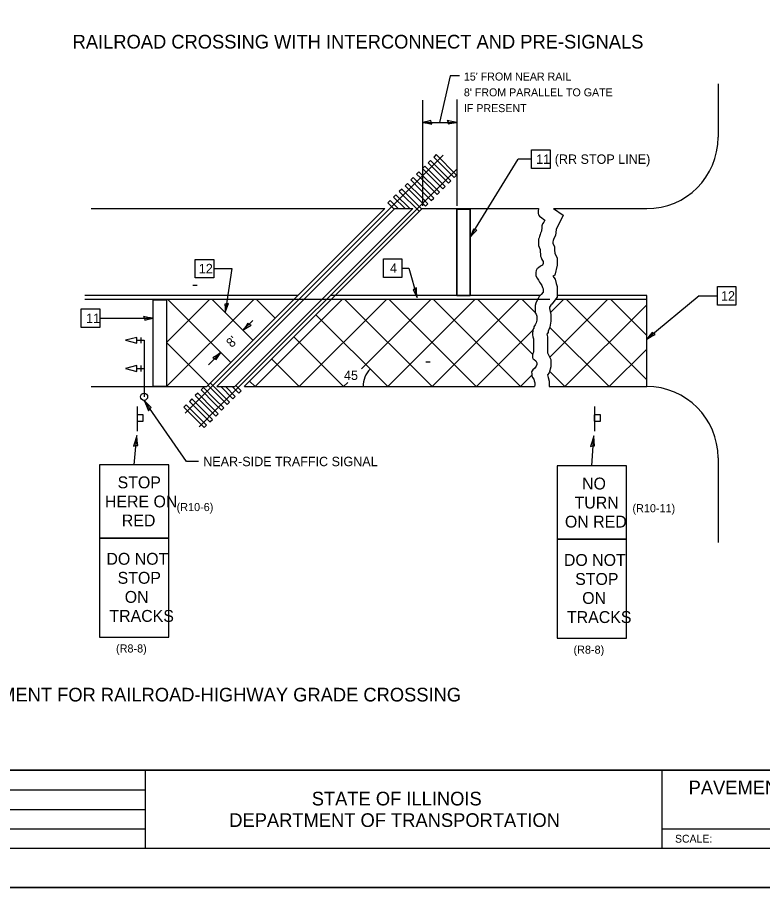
# Model space of a CAD drawing. Extents: x 100068 to 100255, y 99000 to 99022.
# Drawn here: x 100233.54 to 100243.06, y 99000 to 99011.12 of the extents above; entities that cross this region are included whole.
import ezdxf

# ---------------------------------------------------------------- set-up
doc = ezdxf.new("R2010")
doc.units = 0
for name, color, linetype in [('Design_PR_EOP', 7, 'Continuous'), ('Design_PR_PMK Solid Line', 7, 'Continuous'), ('Design_PR_Roadway Items', 7, 'Continuous'), ('Design_PR_Roadway Notes', 7, 'Continuous'), ('Sheets_50 Reference Boundary', 7, 'Continuous'), ('Sheets_General Details', 7, 'Continuous'), ('Sheets_Printer Plotting Border', 7, 'Continuous'), ('Signals_PR_Above Ground', 7, 'Continuous'), ('Stage_Construction Traffic Control', 7, 'Continuous'), ('Topo_Railroad', 7, 'Continuous')]:
    doc.layers.add(name, color=color, linetype=linetype)

msp = doc.modelspace()

# ---------------------------------------------------------------- linework, layer by layer
at = {"layer": 'Design_PR_EOP'}
for p, q in [((100242.493, 99010.273), (100242.493, 99009.591)), ((100234.484, 99008.679), (100238.235, 99008.679)), ((100238.711, 99008.679), (100240.2, 99008.679)), ((100240.389, 99008.679), (100241.581, 99008.679)), ((100234.484, 99006.405), (100235.961, 99006.405)), ((100236.442, 99006.405), (100240.146, 99006.405)), ((100240.334, 99006.405), (100241.581, 99006.405)), ((100242.493, 99005.493), (100242.493, 99004.412))]:
    msp.add_line(p, q, dxfattribs=at)
for centre, start, end in [((100241.581, 99009.591), 270, 0), ((100241.581, 99005.493), 0, 90)]:
    msp.add_arc(centre, 0.912, start, end, dxfattribs=at)
at = {"layer": 'Design_PR_PMK Solid Line'}
for p, q in [((100235.836, 99007.695), (100235.78, 99007.695)), ((100237.124, 99007.567), (100234.399, 99007.567)), ((100240.218, 99007.567), (100237.538, 99007.567)), ((100241.581, 99007.567), (100240.438, 99007.567)), ((100241.581, 99006.405), (100241.581, 99007.567)), ((100237.072, 99007.516), (100234.399, 99007.516)), ((100234.686, 99007.523), (100240.344, 99007.523)), ((100235.445, 99006.404), (100236.555, 99007.515)), ((100235.445, 99006.97), (100235.989, 99007.515)), ((100235.466, 99007.514), (100236.268, 99006.712)), ((100236.031, 99007.515), (100236.551, 99006.995)), ((100236.576, 99006.404), (100237.687, 99007.515)), ((100236.597, 99007.515), (100236.834, 99007.278)), ((100237.142, 99006.404), (100238.253, 99007.515)), ((100240.185, 99007.516), (100237.487, 99007.516)), ((100237.728, 99007.515), (100238.838, 99006.405)), ((100237.936, 99006.633), (100238.818, 99007.515)), ((100238.273, 99006.405), (100239.384, 99007.516)), ((100238.293, 99007.515), (100239.404, 99006.405)), ((100238.839, 99006.405), (100239.95, 99007.516)), ((100238.859, 99007.515), (100239.97, 99006.405)), ((100239.424, 99007.516), (100240.124, 99006.816)), ((100239.99, 99007.516), (100240.158, 99007.348)), ((100240.345, 99006.779), (100241.082, 99007.516)), ((100240.352, 99007.352), (100240.516, 99007.516)), ((100241.581, 99007.516), (100240.413, 99007.516)), ((100240.536, 99006.405), (100241.581, 99007.45)), ((100240.555, 99007.516), (100241.581, 99006.49)), ((100241.121, 99007.516), (100241.581, 99007.056)), ((100237.355, 99007.322), (100238.273, 99006.405)), ((100239.405, 99006.405), (100240.127, 99007.127)), ((100240.345, 99007.161), (100241.101, 99006.405)), ((100237.072, 99007.039), (100237.707, 99006.404)), ((100235.445, 99006.97), (100235.985, 99006.429)), ((100241.102, 99006.405), (100241.581, 99006.884)), ((100236.789, 99006.757), (100237.141, 99006.404)), ((100238.758, 99006.719), (100238.815, 99006.719)), ((100239.97, 99006.405), (100240.114, 99006.549)), ((100240.34, 99006.6), (100240.535, 99006.405)), ((100236.506, 99006.474), (100236.576, 99006.404)), ((100237.707, 99006.404), (100237.761, 99006.458))]:
    msp.add_line(p, q, dxfattribs=at)
for points in [[(100239.153, 99008.671), (100239.327, 99008.671), (100239.327, 99007.567), (100239.153, 99007.567)], [(100239.153, 99007.567), (100239.327, 99007.567), (100239.327, 99008.671), (100239.153, 99008.671)], [(100235.273, 99007.514), (100235.445, 99007.514), (100235.445, 99006.404), (100235.273, 99006.404)]]:
    msp.add_lwpolyline(points, close=True, dxfattribs=at)
for points in [[(100240.2, 99008.679), (100240.194, 99008.649), (100240.194, 99008.618), (100240.2, 99008.6), (100240.213, 99008.581), (100240.243, 99008.563), (100240.262, 99008.544), (100240.28, 99008.532), (100240.268, 99008.508), (100240.249, 99008.483), (100240.243, 99008.458), (100240.243, 99008.44), (100240.237, 99008.391), (100240.225, 99008.366), (100240.219, 99008.348), (100240.213, 99008.323), (100240.206, 99008.305), (100240.2, 99008.287), (100240.2, 99008.268), (100240.2, 99008.25), (100240.2, 99008.231), (100240.2, 99008.207), (100240.206, 99008.188), (100240.219, 99008.158), (100240.219, 99008.127), (100240.225, 99008.096), (100240.225, 99008.072), (100240.231, 99008.053), (100240.243, 99008.029), (100240.256, 99008.004), (100240.256, 99007.98), (100240.249, 99007.955), (100240.225, 99007.943), (100240.2, 99007.924), (100240.182, 99007.912), (100240.17, 99007.888), (100240.163, 99007.863), (100240.163, 99007.845), (100240.163, 99007.82), (100240.182, 99007.789), (100240.2, 99007.765), (100240.213, 99007.74), (100240.225, 99007.722), (100240.243, 99007.697), (100240.249, 99007.673), (100240.256, 99007.654), (100240.256, 99007.636), (100240.256, 99007.611), (100240.231, 99007.581), (100240.206, 99007.556), (100240.194, 99007.532), (100240.176, 99007.501), (100240.163, 99007.47), (100240.157, 99007.44), (100240.157, 99007.421), (100240.157, 99007.397), (100240.157, 99007.378), (100240.157, 99007.348), (100240.17, 99007.329), (100240.176, 99007.305), (100240.176, 99007.28), (100240.176, 99007.255), (100240.17, 99007.219), (100240.157, 99007.194), (100240.139, 99007.17), (100240.139, 99007.151), (100240.127, 99007.133), (100240.127, 99007.114), (100240.12, 99007.09), (100240.12, 99007.065), (100240.127, 99007.041), (100240.133, 99007.016), (100240.133, 99006.998), (100240.133, 99006.973), (100240.133, 99006.942), (100240.133, 99006.912), (100240.133, 99006.893), (100240.133, 99006.869), (100240.133, 99006.844), (100240.127, 99006.826), (100240.12, 99006.801), (100240.12, 99006.777), (100240.127, 99006.758), (100240.145, 99006.752), (100240.163, 99006.734), (100240.176, 99006.709), (100240.176, 99006.685), (100240.17, 99006.666), (100240.151, 99006.642), (100240.127, 99006.617), (100240.108, 99006.593), (100240.114, 99006.568), (100240.114, 99006.543), (100240.12, 99006.519), (100240.139, 99006.501), (100240.145, 99006.476), (100240.151, 99006.451), (100240.151, 99006.427), (100240.146, 99006.405)], [(100240.389, 99008.679), (100240.515, 99008.595), (100240.424, 99008.411), (100240.423, 99008.411), (100240.414, 99008.337), (100240.394, 99008.297), (100240.388, 99008.272), (100240.383, 99008.257), (100240.383, 99008.25), (100240.383, 99008.239), (100240.401, 99008.193), (100240.401, 99008.145), (100240.407, 99008.114), (100240.407, 99008.109), (100240.438, 99008.047), (100240.438, 99007.957), (100240.406, 99007.829), (100240.381, 99007.817), (100240.411, 99007.777), (100240.425, 99007.724), (100240.438, 99007.684), (100240.438, 99007.636), (100240.438, 99007.547), (100240.367, 99007.459), (100240.356, 99007.448), (100240.354, 99007.444), (100240.34, 99007.42), (100240.34, 99007.401), (100240.358, 99007.327), (100240.358, 99007.28), (100240.358, 99007.24), (100240.345, 99007.162), (100240.321, 99007.114), (100240.321, 99007.096), (100240.306, 99007.074), (100240.315, 99007.039), (100240.315, 99006.998), (100240.315, 99006.973), (100240.315, 99006.942), (100240.315, 99006.912), (100240.315, 99006.893), (100240.315, 99006.869), (100240.315, 99006.838), (100240.358, 99006.752), (100240.358, 99006.655), (100240.333, 99006.58), (100240.314, 99006.554), (100240.322, 99006.52), (100240.334, 99006.474), (100240.334, 99006.405)]]:
    msp.add_lwpolyline(points, dxfattribs=at)
at = {"layer": 'Design_PR_Roadway Items'}
for p, q in [((100235.07, 99006.152), (100235.07, 99005.836)), ((100240.912, 99006.152), (100240.912, 99005.836))]:
    msp.add_line(p, q, dxfattribs=at)
for points in [[(100235.147, 99006.043), (100235.068, 99006.043), (100235.068, 99005.964), (100235.147, 99005.964)], [(100240.989, 99006.043), (100240.909, 99006.043), (100240.909, 99005.964), (100240.989, 99005.964)]]:
    msp.add_lwpolyline(points, close=True, dxfattribs=at)
at = {"layer": 'Design_PR_Roadway Notes'}
for p, q in [((100239.068, 99010.377), (100238.934, 99009.782)), ((100239.189, 99010.377), (100239.068, 99010.377)), ((100238.715, 99010.067), (100238.715, 99008.717)), ((100239.153, 99010.073), (100239.153, 99008.717)), ((100238.715, 99009.782), (100239.153, 99009.782)), ((100239.327, 99008.316), (100239.938, 99009.312)), ((100240.108, 99009.312), (100239.938, 99009.312)), ((100238.454, 99007.919), (100238.542, 99007.919)), ((100238.542, 99007.919), (100238.647, 99007.544)), ((100242.252, 99007.564), (100241.581, 99007.012)), ((100242.252, 99007.564), (100242.485, 99007.564)), ((100234.594, 99007.278), (100235.273, 99007.278)), ((100236.422, 99007.124), (100236.548, 99007.249)), ((100235.981, 99006.682), (100236.139, 99006.841)), ((100235.702, 99005.447), (100235.158, 99006.228)), ((100235.032, 99005.405), (100235.065, 99005.781)), ((100240.879, 99005.39), (100240.905, 99005.776)), ((100235.854, 99005.447), (100235.702, 99005.447))]:
    msp.add_line(p, q, dxfattribs=at)
for points in [[(100238.837, 99009.76), (100238.827, 99009.783), (100238.822, 99009.806), (100238.776, 99009.795), (100238.715, 99009.782), (100238.78, 99009.772)], [(100239.032, 99009.808), (100239.042, 99009.785), (100239.046, 99009.762), (100239.093, 99009.772), (100239.153, 99009.782), (100239.089, 99009.794)], [(100240.108, 99009.193), (100240.108, 99009.431), (100240.346, 99009.431), (100240.346, 99009.193)], [(100239.412, 99008.406), (100239.387, 99008.41), (100239.366, 99008.418), (100239.35, 99008.373), (100239.327, 99008.316), (100239.371, 99008.365)], [(100235.812, 99007.794), (100235.812, 99008.031), (100236.05, 99008.031), (100236.05, 99007.794)], [(100238.217, 99007.8), (100238.217, 99008.038), (100238.454, 99008.038), (100238.454, 99007.8)], [(100238.638, 99007.667), (100238.618, 99007.652), (100238.598, 99007.642), (100238.62, 99007.599), (100238.647, 99007.544), (100238.64, 99007.609)], [(100242.485, 99007.446), (100242.485, 99007.683), (100242.722, 99007.683), (100242.722, 99007.446)], [(100236.236, 99007.467), (100236.212, 99007.461), (100236.189, 99007.46), (100236.193, 99007.412), (100236.195, 99007.351), (100236.215, 99007.413)], [(100234.356, 99007.159), (100234.356, 99007.397), (100234.594, 99007.397), (100234.594, 99007.159)], [(100235.151, 99007.3), (100235.162, 99007.277), (100235.167, 99007.254), (100235.213, 99007.266), (100235.273, 99007.278), (100235.208, 99007.288)], [(100236.526, 99007.191), (100236.503, 99007.2), (100236.484, 99007.214), (100236.458, 99007.174), (100236.422, 99007.124), (100236.477, 99007.161)], [(100241.69, 99007.072), (100241.667, 99007.083), (100241.65, 99007.097), (100241.62, 99007.06), (100241.581, 99007.012), (100241.638, 99007.045)], [(100236.038, 99006.77), (100236.062, 99006.761), (100236.08, 99006.749), (100236.106, 99006.789), (100236.139, 99006.841), (100236.087, 99006.802)], [(100235.215, 99006.094), (100235.231, 99006.119), (100235.25, 99006.138), (100235.209, 99006.177), (100235.158, 99006.228), (100235.19, 99006.158)], [(100235.023, 99005.641), (100235.051, 99005.651), (100235.078, 99005.653), (100235.071, 99005.709), (100235.065, 99005.781), (100235.045, 99005.706)], [(100240.861, 99005.637), (100240.889, 99005.646), (100240.916, 99005.648), (100240.91, 99005.704), (100240.905, 99005.776), (100240.884, 99005.702)]]:
    msp.add_lwpolyline(points, close=True, dxfattribs=at)
msp.add_lwpolyline([(100236.05, 99007.913), (100236.279, 99007.913), (100236.195, 99007.351)], dxfattribs=at)
msp.add_arc((100238.272, 99006.405), 0.316, 135, 180, dxfattribs=at)
at = {"layer": 'Sheets_50 Reference Boundary'}
msp.add_lwpolyline([(100223, 99021.5), (100254.5, 99021.5), (100254.5, 99001.5), (100223, 99001.5)], close=True, dxfattribs=at)
at = {"layer": 'Sheets_General Details'}
for p, q in [((100223, 99001.5), (100254.5, 99001.5)), ((100235.174, 99001.5), (100235.174, 99000.5)), ((100241.774, 99001.5), (100241.774, 99000.5)), ((100225.974, 99001.25), (100235.174, 99001.25)), ((100225.974, 99001), (100235.174, 99001)), ((100225.974, 99000.75), (100235.174, 99000.75)), ((100241.774, 99000.75), (100249.474, 99000.75)), ((100255, 99000), (100221, 99000))]:
    msp.add_line(p, q, dxfattribs=at)
msp.add_lwpolyline([(100223, 99021.5), (100254.5, 99021.5), (100254.5, 99000.5), (100223, 99000.5)], close=True, dxfattribs=at)
at = {"layer": 'Sheets_Printer Plotting Border'}
msp.add_lwpolyline([(100221, 99000), (100255, 99000), (100255, 99022), (100221, 99022)], close=True, dxfattribs=at)
at = {"layer": 'Signals_PR_Above Ground'}
for p, q in [((100235.067, 99006.998), (100235.158, 99006.998)), ((100235.115, 99007.034), (100235.115, 99006.961)), ((100235.158, 99006.998), (100235.158, 99006.274)), ((100235.115, 99006.672), (100235.115, 99006.599)), ((100235.067, 99006.636), (100235.158, 99006.636))]:
    msp.add_line(p, q, dxfattribs=at)
for points in [[(100235.066, 99006.961), (100235.066, 99007.034), (100234.922, 99006.998)], [(100235.066, 99006.599), (100235.066, 99006.672), (100234.922, 99006.636)]]:
    msp.add_lwpolyline(points, close=True, dxfattribs=at)
msp.add_circle((100235.158, 99006.274), 0.0457, dxfattribs=at)
at = {"layer": 'Stage_Construction Traffic Control'}
for points in [[(100234.589, 99005.405), (100234.589, 99004.468), (100235.475, 99004.468), (100235.475, 99005.405)], [(100240.435, 99005.39), (100240.435, 99004.453), (100241.322, 99004.453), (100241.322, 99005.39)], [(100234.589, 99004.468), (100234.589, 99003.202), (100235.475, 99003.202), (100235.475, 99004.468)], [(100240.435, 99004.453), (100240.435, 99003.187), (100241.322, 99003.187), (100241.322, 99004.453)]]:
    msp.add_lwpolyline(points, close=True, dxfattribs=at)
at = {"layer": 'Topo_Railroad'}
for p, q in [((100238.979, 99009.361), (100238.688, 99009.07)), ((100239.155, 99009.185), (100238.639, 99008.668)), ((100238.688, 99009.07), (100235.684, 99006.066)), ((100235.961, 99006.405), (100238.235, 99008.679)), ((100236.088, 99006.405), (100238.361, 99008.679)), ((100238.639, 99008.668), (100236.098, 99006.127)), ((100236.32, 99006.405), (100238.593, 99008.679)), ((100238.711, 99008.679), (100236.438, 99006.405)), ((100238.361, 99008.679), (100238.593, 99008.679)), ((100236.088, 99006.405), (100236.32, 99006.405)), ((100236.098, 99006.127), (100235.861, 99005.89))]:
    msp.add_line(p, q, dxfattribs=at)
for points in [[(100239.122, 99009.078), (100239.152, 99009.108), (100238.891, 99009.37), (100238.861, 99009.339)], [(100238.975, 99008.931), (100239.005, 99008.962), (100238.744, 99009.223), (100238.714, 99009.192)], [(100239.049, 99009.005), (100239.079, 99009.035), (100238.817, 99009.296), (100238.787, 99009.266)], [(100236, 99005.954), (100236.031, 99005.985), (100235.769, 99006.246), (100235.739, 99006.216)], [(100235.927, 99005.881), (100235.957, 99005.911), (100235.696, 99006.173), (100235.666, 99006.142)]]:
    msp.add_lwpolyline(points, close=True, dxfattribs=at)
for points in [[(100238.689, 99009.071), (100238.902, 99008.858), (100238.932, 99008.888), (100238.671, 99009.149), (100238.64, 99009.119), (100238.689, 99009.071)], [(100238.697, 99008.829), (100238.524, 99009.002), (100238.494, 99008.972), (100238.689, 99008.776)], [(100238.703, 99008.97), (100238.597, 99009.076), (100238.567, 99009.046), (100238.691, 99008.921)], [(100238.706, 99008.673), (100238.45, 99008.929), (100238.42, 99008.899), (100238.676, 99008.643)], [(100238.691, 99008.921), (100238.828, 99008.784), (100238.859, 99008.815), (100238.691, 99008.982)], [(100238.407, 99008.679), (100238.303, 99008.782), (100238.273, 99008.752), (100238.354, 99008.671)], [(100238.554, 99008.679), (100238.377, 99008.856), (100238.347, 99008.825), (100238.493, 99008.679)], [(100238.689, 99008.776), (100238.755, 99008.711), (100238.785, 99008.741), (100238.697, 99008.829)], [(100235.976, 99006.419), (100236.221, 99006.175), (100236.251, 99006.205), (100236.006, 99006.45)], [(100236.05, 99006.112), (100235.843, 99006.319), (100235.813, 99006.289), (100236.074, 99006.028), (100236.104, 99006.058), (100236.05, 99006.112)], [(100236.059, 99006.25), (100235.916, 99006.393), (100235.886, 99006.362), (100236.058, 99006.19)], [(100236.137, 99006.405), (100236.294, 99006.248), (100236.324, 99006.278), (100236.198, 99006.405)], [(100236.284, 99006.405), (100236.368, 99006.322), (100236.398, 99006.352), (100236.332, 99006.417)], [(100236.058, 99006.19), (100236.147, 99006.101), (100236.178, 99006.132), (100236.059, 99006.25)]]:
    msp.add_lwpolyline(points, dxfattribs=at)

# ---------------------------------------------------------------- texts
at = {"layer": 'Design_PR_Roadway Items'}
for s, height, p in [('STOP', 0.152, (100234.82, 99005.104)), ('NO', 0.152, (100240.755, 99005.089)), ('HERE ON', 0.152, (100234.658, 99004.86)), ('TURN', 0.152, (100240.659, 99004.846)), ('(R10-6)', 0.1035, (100235.574, 99004.813)), ('(R10-11)', 0.1035, (100241.399, 99004.798)), ('RED', 0.152, (100234.874, 99004.617)), ('ON RED', 0.152, (100240.536, 99004.602)), ('DO NOT', 0.152, (100234.677, 99004.127)), ('DO NOT', 0.152, (100240.523, 99004.112)), ('STOP', 0.152, (100234.82, 99003.884)), ('STOP', 0.152, (100240.667, 99003.869)), ('ON', 0.152, (100234.911, 99003.64)), ('ON', 0.152, (100240.757, 99003.626)), ('TRACKS', 0.152, (100234.715, 99003.397)), ('TRACKS', 0.152, (100240.562, 99003.382)), ('(R8-8)', 0.1035, (100234.8, 99003.005)), ('(R8-8)', 0.1035, (100240.646, 99002.99))]:
    msp.add_text(s, height=height, dxfattribs=at).set_placement(p)
at = {"layer": 'Design_PR_Roadway Notes'}
for s, height, p in [('RAILROAD CROSSING WITH INTERCONNECT AND PRE-SIGNALS', 0.175, (100234.245, 99010.726)), ("15' FROM NEAR RAIL", 0.1018, (100239.245, 99010.317)), ("8' FROM PARALLEL TO GATE", 0.1018, (100239.245, 99010.115)), ('IF PRESENT', 0.1018, (100239.245, 99009.913)), ('11', 0.12, (100240.169, 99009.252)), ('(RR STOP LINE)', 0.12, (100240.406, 99009.252)), ('12', 0.12, (100235.858, 99007.853)), ('4', 0.12, (100238.301, 99007.859)), ('12', 0.12, (100242.531, 99007.504)), ('11', 0.12, (100234.417, 99007.218)), ('45', 0.12, (100237.713, 99006.489)), ('NEAR-SIDE TRAFFIC SIGNAL', 0.12, (100235.914, 99005.387)), ('SUPPLEMENTAL PAVEMENT MARKING TREATMENT FOR RAILROAD-HIGHWAY GRADE CROSSING', 0.175, (100228.105, 99002.379))]:
    msp.add_text(s, height=height, dxfattribs=at).set_placement(p)
msp.add_text("8'", height=0.12, rotation=45, dxfattribs=at).set_placement((100236.279, 99006.895))
at = {"layer": 'Sheets_General Details'}
for s, height, p in [('PAVEMENT MARKING AND RAISED REFLECTIVE PAVEMENT MARKERS', 0.175, (100242.117, 99001.192)), ('STATE OF ILLINOIS', 0.175, (100237.301, 99001.05)), ('DEPARTMENT OF TRANSPORTATION', 0.175, (100236.247, 99000.775)), ('SCALE:          ', 0.1, (100241.943, 99000.575))]:
    msp.add_text(s, height=height, dxfattribs=at).set_placement(p)

doc.saveas('drawing.dxf')
